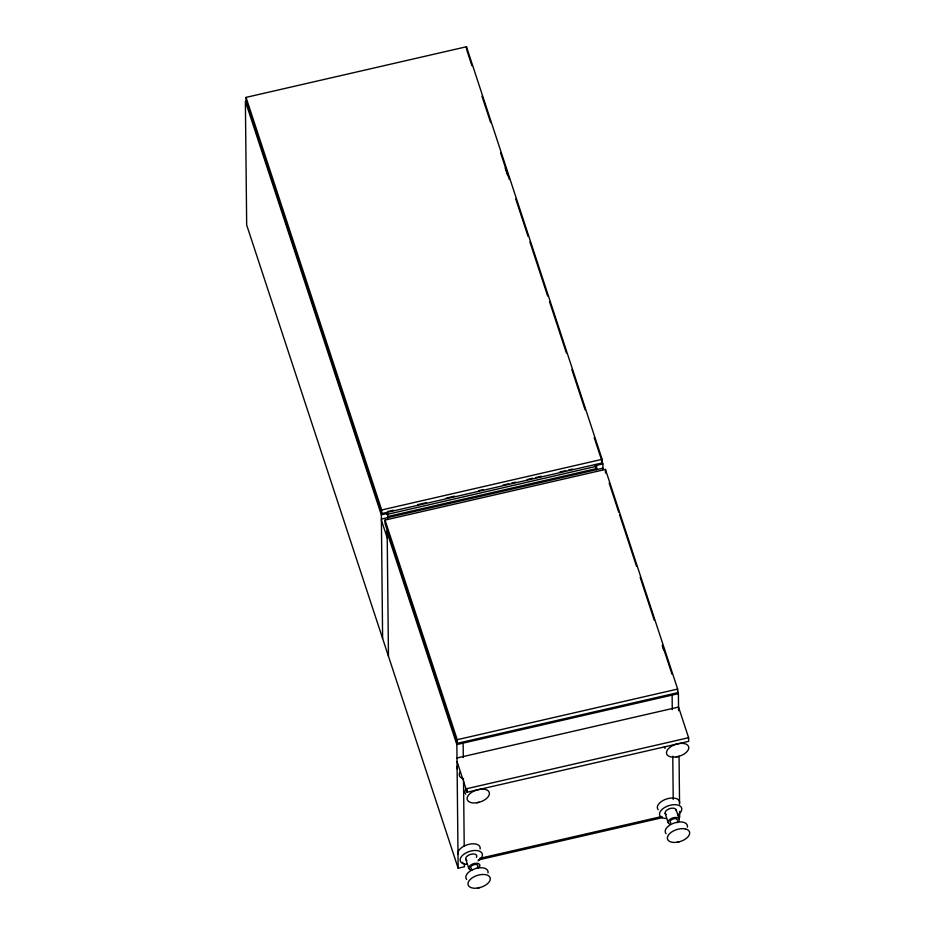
<?xml version="1.0" encoding="UTF-8"?>
<svg xmlns="http://www.w3.org/2000/svg" width="935" height="935" viewBox="0 0 935 935"><rect width="100%" height="100%" fill="white"/><g stroke="black" fill="none" stroke-linecap="round" stroke-linejoin="round"><path stroke-width="1.4" d="M478.977 802.265L476.862 802.744A11.547 6.218 -18.2 0 1 467.43 796.877A11.547 6.218 -18.2 0 1 482.46 789.152L484.809 789.374M678.354 756.45L676.25 756.941A11.547 6.218 -18.2 0 1 666.819 751.074A11.547 6.218 -18.2 0 1 681.849 743.348L684.385 743.594A11.512 6.206 -18.2 0 1 688.452 749.426A11.512 6.206 -18.2 0 1 679.161 756.263L676.25 756.941M479.865 887.549L477.75 888.04A11.547 6.218 -18.2 0 1 468.318 882.161A11.547 6.218 -18.2 0 1 483.348 874.447L485.896 874.692A11.512 6.206 -18.2 0 1 489.963 880.525A11.512 6.206 -18.2 0 1 480.672 887.362L477.75 888.04M679.254 841.745L677.139 842.236A11.547 6.218 -18.2 0 1 667.707 836.357A11.547 6.218 -18.2 0 1 682.737 828.632L685.074 828.866M246.045 97.392L466.471 46.75L602.128 459.33L602.163 462.954L381.737 513.596L246.08 101.015L246.045 97.392L381.69 509.972L381.737 513.596M381.69 509.972L602.128 459.33M387.85 511.515L393.53 510.206M417.7 504.655L426.231 502.691M446.135 498.121L454.667 496.158M478.837 490.606L483.103 489.624M503.007 485.055L508.687 483.746M511.538 483.103L515.793 482.121M527.176 479.503L532.856 478.194M535.697 477.54L541.388 476.242M559.866 471.988L565.558 470.691M568.398 470.036L572.664 469.054M382.625 638.5L381.34 514.823L387.616 513.385L387.663 518.715M594.204 437.568L602.876 463.924L596.6 465.373L596.647 469.639L594.929 464.426M386.938 514.437L595.922 466.425M387.651 516.576L596.635 468.575M381.375 519.089L602.923 468.19M385.021 520.082L605.448 469.44L677.653 689.06L677.688 692.683L457.262 743.325L385.056 523.705L385.021 520.082L457.227 739.69L457.262 743.325M457.227 739.69L677.653 689.06M464.403 863.87L464.426 866.78L458.15 868.218L456.864 744.552L678.401 693.653L677.489 690.883M457.005 757.981L678.541 707.082L688.616 737.715L688.651 741.338L467.114 792.237L457.04 761.604M688.616 737.715L467.079 788.614L467.114 792.237M476.862 802.744L479.784 802.078A11.512 6.206 -18.2 0 0 489.075 795.229A11.512 6.206 -18.2 0 0 485.031 789.374L484.821 789.374M479.702 858.353L661.992 816.477M478.299 859.955L662.307 817.681M677.139 842.236L680.061 841.558A11.512 6.206 -18.2 0 0 689.34 834.721A11.512 6.206 -18.2 0 0 685.297 828.866M466.927 50.432L471.941 65.695M481.981 96.223L490.641 122.578M500.681 153.106L509.353 179.473M515.734 198.898L528.053 236.368M529.876 241.92L547.676 296.033M549.5 301.584L566.376 352.927M571.858 369.57L585.088 409.81M609.176 483.079L618.736 512.17M619.648 514.94L636.501 566.201M640.148 577.281L654.266 620.232M662.459 645.162L672.031 674.252M505.204 168.055L507.483 174.985M662.249 645.723L663.616 649.86M676.192 809.897L679.254 819.2M665.124 813.275L668.186 822.59M381.34 514.823L245.379 101.319L246.676 224.996L458.15 868.218M386.669 531.057L456.864 744.552M381.386 520.152L387.23 537.917M465.735 859.09L468.797 868.393M678.401 693.653L678.576 710.705M679.055 756.216L679.558 804.229M679.628 811.498L679.698 817.319M672.125 695.091L672.277 709.642M672.768 756.181L673.212 799.437M605.448 469.44L605.483 473.063M602.876 463.924L602.935 469.265M466.471 46.75L466.495 49.169M463.141 743.103L463.292 757.584M463.538 780.76L464.216 846.409M462.72 862.257L462.731 863.531M387.172 532.588L388.469 656.265M472.222 870.158A5.774 3.109 -18.2 0 1 469.615 866.044A5.774 3.109 -18.2 0 1 478.065 863.461A5.774 3.109 -18.2 0 1 477.762 868.463M467.044 864.314A11.547 6.218 -18.2 0 1 461.843 856.086A11.547 6.218 -18.2 0 1 478.743 850.92A11.547 6.218 -18.2 0 1 478.136 860.925M471.462 868.627A3.752 2.022 -18.2 0 1 471.871 865.716A3.752 2.022 -18.2 0 1 476.757 864.594A3.752 2.022 -18.2 0 1 477.224 867.306M466.869 860.364A5.774 3.109 -18.2 0 1 470.515 854.368A5.774 3.109 -18.2 0 1 476.441 857.43M458.033 854.087A11.547 6.218 -18.2 0 1 469.008 844.282A11.547 6.218 -18.2 0 1 480.134 849.003M466.67 879.473A11.547 6.218 -18.2 0 1 475.436 868.615A11.547 6.218 -18.2 0 1 488 872.951M670.337 824.226A5.774 3.109 -18.2 0 1 669.589 819.656A5.774 3.109 -18.2 0 1 677.793 817.774A5.774 3.109 -18.2 0 1 677.15 822.66M666.433 818.511A11.547 6.218 -18.2 0 1 661.232 810.283A11.547 6.218 -18.2 0 1 678.12 805.117A11.547 6.218 -18.2 0 1 677.513 815.121M670.851 822.823A3.752 2.022 -18.2 0 1 672.768 819.083A3.752 2.022 -18.2 0 1 677.314 820.334M666.246 814.56A5.774 3.109 -18.2 0 1 669.191 808.81A5.774 3.109 -18.2 0 1 676.18 810.738M658.182 809.722A11.547 6.218 -18.2 0 1 666.947 798.864A11.547 6.218 -18.2 0 1 679.511 803.2M666.059 833.669A11.547 6.218 -18.2 0 1 674.825 822.812A11.547 6.218 -18.2 0 1 687.389 827.148M665.171 748.386A11.547 6.218 -18.2 0 1 664.411 746.936M463.631 778.762A11.547 6.218 -18.2 0 1 460.055 772.018M457.145 768.792A11.547 6.218 -18.2 0 1 457.858 765.333M465.782 794.189A11.547 6.218 -18.2 0 1 465.735 789.28"/></g></svg>
